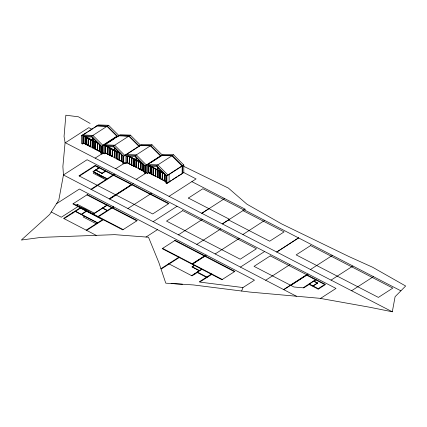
<?xml version="1.0" encoding="UTF-8"?>
<svg xmlns="http://www.w3.org/2000/svg" width="427" height="427" viewBox="0 0 427 427"><rect width="100%" height="100%" fill="white"/><g stroke="black" fill="none" stroke-linecap="round" stroke-linejoin="round"><path stroke-width="0.64" d="M90.113 123.43L78.445 116.801L65.859 115.21L64.055 136.432L65.085 142.607L62.876 166.503L63.452 174.974L58.793 200.135L49.687 214.434L21.35 240.033L41.152 237.385L114.639 234.653L148.505 237.215L158.871 262.584L165.777 283.17L193.351 284.937L249.987 292.089L319.866 298.318L369.723 307.243L392.306 311.79L395.092 296.696L405.65 286.01L372.622 267.249L348.848 256.52L281.863 224.031L246.902 204.165L228.402 188.093L183.679 166.3M241.645 291.038L242.968 287.552L254.481 280.176L79.411 189.049L56.513 203.711M264.681 220.401L242.888 234.535M191.867 181.635L245.173 209.193L244.212 209.817L400.889 290.83M298.51 237.892L276.728 252.031L298.59 237.935M139.421 146.151L129.146 135.919L118.877 135.53L108.602 125.298L91.688 136.202L81.418 135.813L81.418 143.387L82.566 143.979L83.922 143.114L83.922 136.165M96.678 125.97L106.953 126.36L117.222 136.592L118.877 135.53L129.146 135.919M138.775 146.301L139.191 146.034M147.502 173.453L147.502 166.156L156.624 166.503L165.74 175.588L165.74 182.889L166.893 183.482L183.807 172.577L183.807 165.003L173.538 154.771L156.624 165.676L146.349 165.286L146.349 172.86L147.502 173.453L148.852 172.588L148.852 165.639M182.569 173.378L182.569 165.804L183.807 165.003L166.893 175.908L166.893 183.482M146.039 237.033L157.43 229.662M208.947 208.675L201.8 213.292L224.634 198.571L223.385 199.366M65.374 142.757L88.821 127.641L91.741 129.146M81.418 135.813L98.333 124.908L108.602 125.298M87.199 132.349L82.822 134.959M88.213 131.697L93.134 128.527M94.148 127.87L96.908 126.093M85.971 137.131L85.864 144.241L85.971 137.131L84.434 136.336M86.201 137.248L86.099 144.363L86.201 137.248L88.25 138.311L88.149 145.42L88.25 138.311M88.48 138.428L88.378 145.543L88.48 138.428L90.529 139.49L90.428 146.6L90.529 139.49M83.703 136.17L83.703 143.248L90.775 146.904L90.775 139.736L92.696 140.606L92.595 147.849L93.155 148.02L93.155 140.846L94.975 141.785L94.874 149.023L100.767 152.071M84.829 136.405L92.707 140.483L92.808 137.521M92.595 147.849L92.696 140.606M98.525 143.488L92.937 140.6L93.043 138.22M93.054 148.084L93.155 140.846M94.874 149.023L94.975 141.785M95.322 141.967L95.216 149.076L95.216 142.031L97.372 143.024L97.271 150.139L97.372 143.024M90.775 146.904L90.876 139.666M97.602 143.146L97.5 150.256L97.5 143.21L98.626 143.675M102.672 145.329L116.699 136.288M101.733 153.891L101.733 146.317L116.993 136.475M104.668 144.956L106.286 143.915M107.364 143.221L114.916 138.348M115.995 137.654L118.69 135.914M99.651 144.844L99.55 151.318L99.55 144.273M99.881 144.961L99.779 151.436L99.779 145.031M107.753 146.957L107.652 154.067L107.753 146.957L106.216 146.162M107.983 147.075L107.882 154.184L107.983 147.075L110.033 148.132L109.931 155.247L110.033 148.132M102.966 145.516L113.47 146.023L130.384 135.124L140.659 145.356L123.745 156.261L123.745 163.835L122.592 163.237L122.592 155.94L113.47 146.851L104.348 146.509L104.348 153.805L103.201 153.213L103.201 145.639L92.926 135.402L82.651 135.012M110.262 148.254L110.161 155.364L110.161 148.318L112.312 149.311L112.21 156.426L112.312 149.311M95.13 158.139L102.966 153.09M82.566 143.979L82.566 136.683L91.688 137.03L100.809 146.114L100.809 153.41L101.962 154.008L103.633 152.93M104.348 153.805L105.704 152.941L105.704 145.991M105.485 145.997L105.485 153.074L112.557 156.73L112.557 149.557L114.479 150.432L114.377 157.67L114.938 157.841L114.938 150.672L116.758 151.612L116.656 158.849L122.549 161.897M106.611 146.231L114.489 150.304L114.596 147.347M114.377 157.67L114.479 150.432M120.307 153.314L114.719 150.427L114.826 148.041M114.836 157.91L114.938 150.672M116.656 158.849L116.758 151.612M79.443 176.084L95.685 165.617M117.105 151.788L117.003 158.903L117.003 151.857L119.154 152.85L119.053 159.965L119.154 152.85M112.557 156.73L112.659 149.493M119.384 152.967L119.282 160.082L119.282 153.037L120.409 153.501M97.804 167.192L98.221 166.925M98.963 167.79L92.985 171.649L107.028 178.908M93.214 171.766L99.197 167.907M115.674 168.761L124.753 162.917L123.515 163.712L123.515 156.143L141.732 144.395L152.001 144.785L162.276 155.022M101.861 173.362L105.368 171.099M105.597 171.222L102.09 173.479L95.456 170.053M121.433 154.67L121.332 161.139L121.332 154.094M121.663 154.787L121.562 161.262L121.562 154.857M129.37 156.618L129.264 163.733L129.37 156.618L128.346 156.09M129.6 156.736L129.498 163.851L129.6 156.736L131.649 157.798L131.548 164.913L131.649 157.798M124.812 155.3L135.087 155.69L152.001 144.785M131.879 157.915L131.778 165.03L131.879 157.915L133.929 158.977L133.827 166.092L133.929 158.977M123.745 163.835L125.415 162.756M124.812 162.874L125.965 163.472L127.321 162.607L127.321 156.287M127.102 156.303L127.102 162.74L134.174 166.397L134.275 159.154L136.096 160.098L135.994 167.336L136.555 167.507L136.555 160.333L138.375 161.278L138.273 168.516L144.753 171.867M136.208 159.906L129.381 156.495L136.106 159.97L136.208 157.59M135.994 167.336L136.096 160.098M90.935 189.278L113.422 174.787M136.443 160.024L140.883 162.319L136.336 160.088L136.443 157.707M113.651 174.905L114.89 174.104M136.453 167.576L136.555 160.333M91.394 189.519L113.881 175.022M138.273 168.516L138.375 161.278M138.722 161.454L138.615 168.569L138.722 161.454L140.771 162.516L140.67 169.626L140.771 162.516M134.174 166.397L134.275 159.154M141.001 162.634L140.899 169.749L140.899 162.698L142.026 163.162M145.132 173.378L145.132 165.804L160.392 155.967M147.817 164.608L149.434 163.562M150.512 162.868L161.844 155.567M143.05 164.336L142.949 170.805L142.949 164.4M143.28 164.454L143.178 170.923L143.178 163.877M150.902 166.605L150.8 173.714L150.902 166.605L149.365 165.809M151.131 166.722L151.03 173.837L151.03 166.792L153.181 167.784L153.079 174.894L153.181 167.784M153.416 167.902L153.309 175.017L153.416 167.902L155.465 168.964L155.359 176.073L155.465 168.964M136.218 179.383L146.472 172.78M131.847 184.315L109.307 198.843L133.315 183.631M148.633 165.644L148.633 172.721L155.706 176.378L155.807 169.14L157.627 170.079L157.526 177.322L158.091 177.493L158.091 170.32L159.911 171.259L159.805 178.502L165.697 181.544M109.766 199.083L132.306 184.549M149.76 165.884L157.643 169.957L157.744 166.994M157.526 177.322L157.627 170.079M163.456 172.962L157.873 170.074L157.974 167.694M157.985 177.557L158.091 170.32M159.805 178.502L159.911 171.259M160.253 171.44L160.152 178.55L160.253 171.44L162.303 172.497L162.201 179.612L162.303 172.497M155.706 176.378L155.807 169.14M162.532 172.62L162.431 179.73L162.431 172.684L163.557 173.148M171.136 180.477L166.663 183.364L166.663 175.791L181.929 165.948M164.587 174.317L164.48 180.792L164.48 173.746M164.817 174.44L164.71 180.909L164.71 174.504M172.214 179.783L177.072 176.655M178.15 175.956L182.158 173.645L182.158 166.071L171.884 155.834L161.614 155.444M127.908 208.525L151.74 193.159M169.039 196.351L196.073 178.918L183.775 172.561M188.403 198.053L202.841 188.745L243.934 209.988L242.974 210.618L284.11 231.888L269.672 241.196L228.536 219.926M153.165 221.672L177.077 206.262M178.427 234.823L202.414 219.361M245.178 209.198L222.344 223.913L229.496 219.297L188.408 198.059M196.799 244.383L220.839 228.888M215.171 253.948L239.264 238.415M240.428 267.094L264.601 251.514M265.69 280.245L289.933 264.612M310.514 269.501L332.377 255.405M283.597 289.565L306.661 274.7M283.827 289.687L308.129 274.022M290.883 285.407L306.709 275.202L324.675 284.489L317.821 288.914M313.023 278.468L313.434 278.201M303.367 287.633L315.969 279.509M309.34 284.051L315.788 279.893M312.906 285.893L317.496 282.936M313.14 286.01L317.725 283.053L313.93 281.089M331.058 280.123L352.921 266.026M320.485 298.43L336.001 288.428L87.092 159.735L63.452 174.974L296.429 296.247M351.602 290.744L373.47 276.648M77.97 206.567L61.317 217.226L51.245 211.984M80.265 207.762L63.612 218.421L96.267 235.378M64.071 218.661L80.724 207.997M81.093 214.439L86.265 211.125M81.322 214.557L86.494 211.242M84.455 216.185L83.212 216.98L96.182 223.732M104.284 203.919L104.7 203.658M93.15 213.986L107.225 204.971M93.38 214.103L107.044 205.355M97.569 216.767L113.304 206.689M112.29 207.607L113.534 206.812M98.029 217.007L113.763 206.93M86.153 230.153L102.806 219.494M86.617 230.393L103.265 219.734M160.926 268.706L179.185 257.011M161.385 268.941L179.644 257.251M192.219 263.801L204.784 255.752M192.449 263.918L206.257 255.079M192.678 264.035L205.243 255.992M194.285 265.354L191.904 266.88L199.265 270.713M194.52 265.477L192.342 266.87L199.468 270.579M191.579 275.634L201.645 269.186M197.466 272.132L201.88 269.304M197.279 272.517L192.043 275.874L168.702 263.726M199.26 281.847L211.648 273.91M212.112 274.15L199.719 282.087L242.968 287.552M97.094 125.709L107.364 126.093L117.638 136.33M130.384 135.124L120.115 134.735L101.962 146.434L101.962 154.008M118.466 135.797L128.735 136.186L139.01 146.418M140.494 145.196L150.763 145.586L161.038 155.818M140.077 145.463L150.352 145.853L160.621 156.085M104.434 144.838L114.708 145.228L124.753 155.343M173.538 154.771L163.263 154.382L145.361 165.922L145.361 173.495L144.209 172.903L144.209 165.601L135.087 156.517L125.965 156.17L125.965 163.472M162.025 155.182L172.3 155.567L182.569 165.804M126.05 154.505L136.325 154.894L146.365 165.009M147.587 164.486L157.857 164.875L167.902 174.99M171.115 283.512L182.473 284.238M149.866 165.815L157.744 169.887M157.974 170.01L163.557 172.898M149.263 165.873L150.8 166.669M151.03 166.792L153.079 167.848M153.309 167.971L155.359 169.028M155.706 169.209L157.526 170.149M157.985 170.384L159.805 171.328M160.152 171.505L162.201 172.567M162.431 172.684L163.968 173.479M166.663 175.791L156.624 165.676M128.239 156.154L129.264 156.688M129.498 156.805L131.548 157.867M131.778 157.985L133.827 159.041M134.174 159.223L135.994 160.162M136.453 160.403L138.273 161.342M138.615 161.523L140.67 162.58M140.899 162.698L142.437 163.493M145.132 165.804L135.087 155.69M106.713 146.167L114.596 150.24M114.826 150.357L120.409 153.245M106.115 146.226L107.652 147.021M107.882 147.139L109.931 148.201M110.161 148.318L112.21 149.381M112.557 149.557L114.377 150.501M114.836 150.736L116.656 151.676M117.003 151.857L119.053 152.914M119.282 153.037L120.82 153.832M123.515 156.143L113.47 146.023M84.93 136.341L92.808 140.414M93.043 140.531L98.626 143.424M84.327 136.4L85.864 137.195M86.099 137.318L88.149 138.375M88.378 138.492L90.428 139.554M90.775 139.736L92.595 140.675M93.054 140.91L94.874 141.855M95.216 142.031L97.271 143.093M97.5 143.21L99.037 144.006M101.733 146.317L91.688 136.202M148.852 172.588L150.902 173.65M151.131 173.768L153.181 174.83M153.416 174.947L155.465 176.009M160.253 178.486L162.303 179.543M162.532 179.666L164.587 180.722M164.817 180.845L165.841 181.374M148.276 172.417L165.825 181.491M127.321 162.607L129.37 163.664M129.6 163.787L131.649 164.843M131.879 164.966L133.929 166.023M138.722 168.5L140.771 169.562M141.001 169.679L143.05 170.741M143.28 170.859L144.305 171.387M126.744 162.436L144.716 171.718M105.704 152.941L107.753 154.003M107.983 154.12L110.033 155.182M110.262 155.3L112.312 156.357M117.105 158.839L119.154 159.895M119.384 160.013L121.433 161.075M121.663 161.192L122.688 161.726M105.127 152.77L123.008 162.014M83.922 143.114L85.971 144.177M86.201 144.294L88.25 145.356M88.48 145.474L90.529 146.536M95.322 149.012L97.372 150.069M97.602 150.192L99.651 151.249M99.881 151.371L100.905 151.9M83.345 142.944L100.868 152.007M102.283 153.528L102.517 146.077M65.085 142.607L392.306 311.79M95.274 165.884L168.516 203.748M313.722 281.222L317.517 283.186M95.664 169.919L102.299 173.346M93.187 171.515L107.23 178.774M309.111 283.928L318.691 288.882M86.943 194.893L136.811 220.85M174.75 240.598L234.455 271.679M102.576 207.949L107.412 210.463M102.373 208.077L107.204 210.596M162.596 248.381L222.302 279.455M73.279 203.642L123.147 229.603M80.057 207.896L103.056 219.868M197.237 272.01L207.282 277.24M196.82 272.277L206.871 277.507M75.552 211.312L97.634 222.803M74.885 211.205L97.425 222.937M194.547 273.734L195.006 273.974M72.606 212.662L73.07 212.902M169.119 174.472L169.119 182.046M157.873 167.758L157.873 170.074M157.643 167.058L157.643 169.957M148.74 165.58L148.74 172.657M136.336 157.195L136.336 160.088M136.106 157.077L136.106 159.97M127.203 156.239L127.203 162.671M114.719 148.11L114.719 150.427M114.489 147.411L114.489 150.304M105.586 145.933L105.586 153.01M92.937 138.284L92.937 140.6M92.707 137.585L92.707 140.483M83.804 136.106L83.804 143.184M95.226 165.377L78.984 175.849L152.685 213.954L168.927 203.487L95.226 165.377M94.442 172.401L93.209 173.202L105.789 179.703L94.442 172.401M182.751 210.628L166.509 221.101L240.209 259.21L256.451 248.738L182.751 210.628M270.27 255.885L254.028 266.352L293.957 286.997L303.827 287.873L309.159 284.435L318.28 289.148L325.55 284.462L270.27 255.885M310.594 245.578L296.157 254.887L378.381 297.406L392.824 288.097L310.594 245.578M87.354 194.627L72.862 203.909L122.736 229.865L137.227 220.588L87.354 194.627M77.383 204.336L76.139 205.131L94.388 213.19L77.383 204.336M175.161 240.332L162.185 248.642L221.891 279.722L234.866 271.412L175.161 240.332"/></g></svg>
